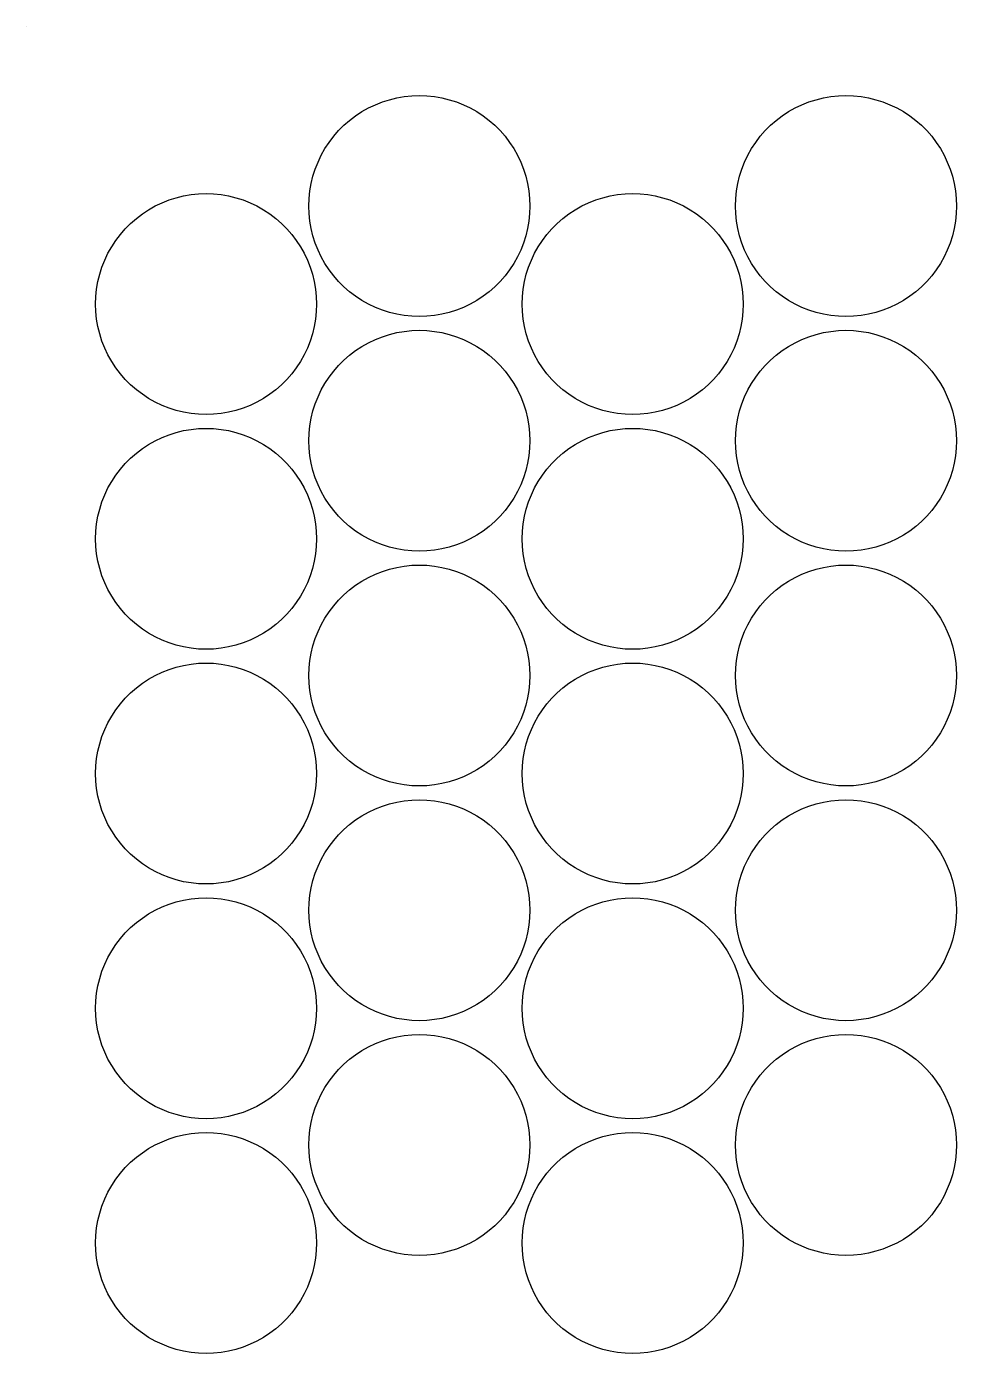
# Model space of a CAD drawing. Extents: x 0 to 279, y 0 to 216.
# Drawn here: x 0 to 134.7, y 23.7 to 215.9 of the extents above; entities that cross this region are included whole.
import ezdxf

# ---------------------------------------------------------------- set-up
doc = ezdxf.new("R2010")
doc.units = 0
doc.layers.add('ANCHOR', color=7, linetype='CONTINUOUS')
doc.layers.add('CUT', color=1, linetype='CONTINUOUS')

msp = doc.modelspace()

# ---------------------------------------------------------------- linework, layer by layer
at = {"layer": 'ANCHOR'}
msp.add_lwpolyline([(0, 215.9), (0.01, 215.9), (0.01, 215.89), (0, 215.89)], close=True, dxfattribs=at)
at = {"layer": 'CUT'}
for points in [[(72.895, 189.9), (72.8577, 188.8081), (72.746, 187.7213), (72.5603, 186.6447), (72.3017, 185.5833), (71.9712, 184.5419), (71.5704, 183.5256), (71.1012, 182.539), (70.5657, 181.5867), (69.9665, 180.6731), (69.3064, 179.8026), (68.5884, 178.9791), (67.8159, 178.2066), (66.9924, 177.4886), (66.1219, 176.8285), (65.2083, 176.2293), (64.256, 175.6938), (63.2694, 175.2246), (62.2531, 174.8238), (61.2117, 174.4933), (60.1503, 174.2347), (59.0737, 174.049), (57.9869, 173.9373), (56.895, 173.9), (55.8031, 173.9373), (54.7163, 174.049), (53.6397, 174.2347), (52.5783, 174.4933), (51.5369, 174.8238), (50.5206, 175.2246), (49.534, 175.6938), (48.5817, 176.2293), (47.6681, 176.8285), (46.7976, 177.4886), (45.9741, 178.2066), (45.2016, 178.9791), (44.4836, 179.8026), (43.8235, 180.6731), (43.2243, 181.5867), (42.6888, 182.539), (42.2196, 183.5256), (41.8188, 184.5419), (41.4883, 185.5833), (41.2297, 186.6447), (41.044, 187.7213), (40.9323, 188.8081), (40.895, 189.9), (40.9323, 190.9919), (41.044, 192.0787), (41.2297, 193.1553), (41.4883, 194.2167), (41.8188, 195.2581), (42.2196, 196.2744), (42.6888, 197.261), (43.2243, 198.2133), (43.8235, 199.1269), (44.4836, 199.9974), (45.2016, 200.8209), (45.9741, 201.5934), (46.7976, 202.3114), (47.6681, 202.9715), (48.5817, 203.5707), (49.534, 204.1062), (50.5206, 204.5754), (51.5369, 204.9762), (52.5783, 205.3067), (53.6397, 205.5653), (54.7163, 205.751), (55.8031, 205.8627), (56.895, 205.9), (57.9869, 205.8627), (59.0737, 205.751), (60.1503, 205.5653), (61.2117, 205.3067), (62.2531, 204.9762), (63.2694, 204.5754), (64.256, 204.1062), (65.2083, 203.5707), (66.1219, 202.9715), (66.9924, 202.3114), (67.8159, 201.5934), (68.5884, 200.8209), (69.3064, 199.9974), (69.9665, 199.1269), (70.5657, 198.2133), (71.1012, 197.261), (71.5704, 196.2744), (71.9712, 195.2581), (72.3017, 194.2167), (72.5603, 193.1553), (72.746, 192.0787), (72.8577, 190.9919)], [(134.684, 189.9), (134.6467, 188.8081), (134.535, 187.7213), (134.3493, 186.6447), (134.0907, 185.5833), (133.7602, 184.5419), (133.3594, 183.5256), (132.8902, 182.539), (132.3547, 181.5867), (131.7555, 180.6731), (131.0954, 179.8026), (130.3774, 178.9791), (129.6049, 178.2066), (128.7814, 177.4886), (127.9109, 176.8285), (126.9973, 176.2293), (126.045, 175.6938), (125.0584, 175.2246), (124.0421, 174.8238), (123.0007, 174.4933), (121.9393, 174.2347), (120.8627, 174.049), (119.7759, 173.9373), (118.684, 173.9), (117.5921, 173.9373), (116.5053, 174.049), (115.4287, 174.2347), (114.3673, 174.4933), (113.3259, 174.8238), (112.3096, 175.2246), (111.323, 175.6938), (110.3707, 176.2293), (109.4571, 176.8285), (108.5866, 177.4886), (107.7631, 178.2066), (106.9906, 178.9791), (106.2726, 179.8026), (105.6125, 180.6731), (105.0133, 181.5867), (104.4778, 182.539), (104.0086, 183.5256), (103.6078, 184.5419), (103.2773, 185.5833), (103.0187, 186.6447), (102.833, 187.7213), (102.7213, 188.8081), (102.684, 189.9), (102.7213, 190.9919), (102.833, 192.0787), (103.0187, 193.1553), (103.2773, 194.2167), (103.6078, 195.2581), (104.0086, 196.2744), (104.4778, 197.261), (105.0133, 198.2133), (105.6125, 199.1269), (106.2726, 199.9974), (106.9906, 200.8209), (107.7631, 201.5934), (108.5866, 202.3114), (109.4571, 202.9715), (110.3707, 203.5707), (111.323, 204.1062), (112.3096, 204.5754), (113.3259, 204.9762), (114.3673, 205.3067), (115.4287, 205.5653), (116.5053, 205.751), (117.5921, 205.8627), (118.684, 205.9), (119.7759, 205.8627), (120.8627, 205.751), (121.9393, 205.5653), (123.0007, 205.3067), (124.0421, 204.9762), (125.0584, 204.5754), (126.045, 204.1062), (126.9973, 203.5707), (127.9109, 202.9715), (128.7814, 202.3114), (129.6049, 201.5934), (130.3774, 200.8209), (131.0954, 199.9974), (131.7555, 199.1269), (132.3547, 198.2133), (132.8902, 197.261), (133.3594, 196.2744), (133.7602, 195.2581), (134.0907, 194.2167), (134.3493, 193.1553), (134.535, 192.0787), (134.6467, 190.9919)], [(42, 175.7), (41.9627, 174.6081), (41.851, 173.5213), (41.6653, 172.4447), (41.4067, 171.3833), (41.0762, 170.3419), (40.6754, 169.3256), (40.2062, 168.339), (39.6707, 167.3867), (39.0715, 166.4731), (38.4114, 165.6026), (37.6934, 164.7791), (36.9209, 164.0066), (36.0974, 163.2886), (35.2269, 162.6285), (34.3133, 162.0293), (33.361, 161.4938), (32.3744, 161.0246), (31.3581, 160.6238), (30.3167, 160.2933), (29.2553, 160.0347), (28.1787, 159.849), (27.0919, 159.7373), (26, 159.7), (24.9081, 159.7373), (23.8213, 159.849), (22.7447, 160.0347), (21.6833, 160.2933), (20.6419, 160.6238), (19.6256, 161.0246), (18.639, 161.4938), (17.6867, 162.0293), (16.7731, 162.6285), (15.9026, 163.2886), (15.0791, 164.0066), (14.3066, 164.7791), (13.5886, 165.6026), (12.9285, 166.4731), (12.3293, 167.3867), (11.7938, 168.339), (11.3246, 169.3256), (10.9238, 170.3419), (10.5933, 171.3833), (10.3347, 172.4447), (10.149, 173.5213), (10.0373, 174.6081), (10, 175.7), (10.0373, 176.7919), (10.149, 177.8787), (10.3347, 178.9553), (10.5933, 180.0167), (10.9238, 181.0581), (11.3246, 182.0744), (11.7938, 183.061), (12.3293, 184.0133), (12.9285, 184.9269), (13.5886, 185.7974), (14.3066, 186.6209), (15.0791, 187.3934), (15.9026, 188.1114), (16.7731, 188.7715), (17.6867, 189.3707), (18.639, 189.9062), (19.6256, 190.3754), (20.6419, 190.7762), (21.6833, 191.1067), (22.7447, 191.3653), (23.8213, 191.551), (24.9081, 191.6627), (26, 191.7), (27.0919, 191.6627), (28.1787, 191.551), (29.2553, 191.3653), (30.3167, 191.1067), (31.3581, 190.7762), (32.3744, 190.3754), (33.361, 189.9062), (34.3133, 189.3707), (35.2269, 188.7715), (36.0974, 188.1114), (36.9209, 187.3934), (37.6934, 186.6209), (38.4114, 185.7974), (39.0715, 184.9269), (39.6707, 184.0133), (40.2062, 183.061), (40.6754, 182.0744), (41.0762, 181.0581), (41.4067, 180.0167), (41.6653, 178.9553), (41.851, 177.8787), (41.9627, 176.7919)], [(103.789, 175.7), (103.7517, 174.6081), (103.64, 173.5213), (103.4543, 172.4447), (103.1957, 171.3833), (102.8652, 170.3419), (102.4644, 169.3256), (101.9952, 168.339), (101.4597, 167.3867), (100.8605, 166.4731), (100.2004, 165.6026), (99.4824, 164.7791), (98.7099, 164.0066), (97.8864, 163.2886), (97.0159, 162.6285), (96.1023, 162.0293), (95.15, 161.4938), (94.1634, 161.0246), (93.1471, 160.6238), (92.1057, 160.2933), (91.0443, 160.0347), (89.9677, 159.849), (88.8809, 159.7373), (87.789, 159.7), (86.6971, 159.7373), (85.6103, 159.849), (84.5337, 160.0347), (83.4723, 160.2933), (82.4309, 160.6238), (81.4146, 161.0246), (80.428, 161.4938), (79.4757, 162.0293), (78.5621, 162.6285), (77.6916, 163.2886), (76.8681, 164.0066), (76.0956, 164.7791), (75.3776, 165.6026), (74.7175, 166.4731), (74.1183, 167.3867), (73.5828, 168.339), (73.1136, 169.3256), (72.7128, 170.3419), (72.3823, 171.3833), (72.1237, 172.4447), (71.938, 173.5213), (71.8263, 174.6081), (71.789, 175.7), (71.8263, 176.7919), (71.938, 177.8787), (72.1237, 178.9553), (72.3823, 180.0167), (72.7128, 181.0581), (73.1136, 182.0744), (73.5828, 183.061), (74.1183, 184.0133), (74.7175, 184.9269), (75.3776, 185.7974), (76.0956, 186.6209), (76.8681, 187.3934), (77.6916, 188.1114), (78.5621, 188.7715), (79.4757, 189.3707), (80.428, 189.9062), (81.4146, 190.3754), (82.4309, 190.7762), (83.4723, 191.1067), (84.5337, 191.3653), (85.6103, 191.551), (86.6971, 191.6627), (87.789, 191.7), (88.8809, 191.6627), (89.9677, 191.551), (91.0443, 191.3653), (92.1057, 191.1067), (93.1471, 190.7762), (94.1634, 190.3754), (95.15, 189.9062), (96.1023, 189.3707), (97.0159, 188.7715), (97.8864, 188.1114), (98.7099, 187.3934), (99.4824, 186.6209), (100.2004, 185.7974), (100.8605, 184.9269), (101.4597, 184.0133), (101.9952, 183.061), (102.4644, 182.0744), (102.8652, 181.0581), (103.1957, 180.0167), (103.4543, 178.9553), (103.64, 177.8787), (103.7517, 176.7919)], [(72.895, 155.9), (72.8577, 154.8081), (72.746, 153.7213), (72.5603, 152.6447), (72.3017, 151.5833), (71.9712, 150.5419), (71.5704, 149.5256), (71.1012, 148.539), (70.5657, 147.5867), (69.9665, 146.6731), (69.3064, 145.8026), (68.5884, 144.9791), (67.8159, 144.2066), (66.9924, 143.4886), (66.1219, 142.8285), (65.2083, 142.2293), (64.256, 141.6938), (63.2694, 141.2246), (62.2531, 140.8238), (61.2117, 140.4933), (60.1503, 140.2347), (59.0737, 140.049), (57.9869, 139.9373), (56.895, 139.9), (55.8031, 139.9373), (54.7163, 140.049), (53.6397, 140.2347), (52.5783, 140.4933), (51.5369, 140.8238), (50.5206, 141.2246), (49.534, 141.6938), (48.5817, 142.2293), (47.6681, 142.8285), (46.7976, 143.4886), (45.9741, 144.2066), (45.2016, 144.9791), (44.4836, 145.8026), (43.8235, 146.6731), (43.2243, 147.5867), (42.6888, 148.539), (42.2196, 149.5256), (41.8188, 150.5419), (41.4883, 151.5833), (41.2297, 152.6447), (41.044, 153.7213), (40.9323, 154.8081), (40.895, 155.9), (40.9323, 156.9919), (41.044, 158.0787), (41.2297, 159.1553), (41.4883, 160.2167), (41.8188, 161.2581), (42.2196, 162.2744), (42.6888, 163.261), (43.2243, 164.2133), (43.8235, 165.1269), (44.4836, 165.9974), (45.2016, 166.8209), (45.9741, 167.5934), (46.7976, 168.3114), (47.6681, 168.9715), (48.5817, 169.5707), (49.534, 170.1062), (50.5206, 170.5754), (51.5369, 170.9762), (52.5783, 171.3067), (53.6397, 171.5653), (54.7163, 171.751), (55.8031, 171.8627), (56.895, 171.9), (57.9869, 171.8627), (59.0737, 171.751), (60.1503, 171.5653), (61.2117, 171.3067), (62.2531, 170.9762), (63.2694, 170.5754), (64.256, 170.1062), (65.2083, 169.5707), (66.1219, 168.9715), (66.9924, 168.3114), (67.8159, 167.5934), (68.5884, 166.8209), (69.3064, 165.9974), (69.9665, 165.1269), (70.5657, 164.2133), (71.1012, 163.261), (71.5704, 162.2744), (71.9712, 161.2581), (72.3017, 160.2167), (72.5603, 159.1553), (72.746, 158.0787), (72.8577, 156.9919)], [(134.684, 155.9), (134.6467, 154.8081), (134.535, 153.7213), (134.3493, 152.6447), (134.0907, 151.5833), (133.7602, 150.5419), (133.3594, 149.5256), (132.8902, 148.539), (132.3547, 147.5867), (131.7555, 146.6731), (131.0954, 145.8026), (130.3774, 144.9791), (129.6049, 144.2066), (128.7814, 143.4886), (127.9109, 142.8285), (126.9973, 142.2293), (126.045, 141.6938), (125.0584, 141.2246), (124.0421, 140.8238), (123.0007, 140.4933), (121.9393, 140.2347), (120.8627, 140.049), (119.7759, 139.9373), (118.684, 139.9), (117.5921, 139.9373), (116.5053, 140.049), (115.4287, 140.2347), (114.3673, 140.4933), (113.3259, 140.8238), (112.3096, 141.2246), (111.323, 141.6938), (110.3707, 142.2293), (109.4571, 142.8285), (108.5866, 143.4886), (107.7631, 144.2066), (106.9906, 144.9791), (106.2726, 145.8026), (105.6125, 146.6731), (105.0133, 147.5867), (104.4778, 148.539), (104.0086, 149.5256), (103.6078, 150.5419), (103.2773, 151.5833), (103.0187, 152.6447), (102.833, 153.7213), (102.7213, 154.8081), (102.684, 155.9), (102.7213, 156.9919), (102.833, 158.0787), (103.0187, 159.1553), (103.2773, 160.2167), (103.6078, 161.2581), (104.0086, 162.2744), (104.4778, 163.261), (105.0133, 164.2133), (105.6125, 165.1269), (106.2726, 165.9974), (106.9906, 166.8209), (107.7631, 167.5934), (108.5866, 168.3114), (109.4571, 168.9715), (110.3707, 169.5707), (111.323, 170.1062), (112.3096, 170.5754), (113.3259, 170.9762), (114.3673, 171.3067), (115.4287, 171.5653), (116.5053, 171.751), (117.5921, 171.8627), (118.684, 171.9), (119.7759, 171.8627), (120.8627, 171.751), (121.9393, 171.5653), (123.0007, 171.3067), (124.0421, 170.9762), (125.0584, 170.5754), (126.045, 170.1062), (126.9973, 169.5707), (127.9109, 168.9715), (128.7814, 168.3114), (129.6049, 167.5934), (130.3774, 166.8209), (131.0954, 165.9974), (131.7555, 165.1269), (132.3547, 164.2133), (132.8902, 163.261), (133.3594, 162.2744), (133.7602, 161.2581), (134.0907, 160.2167), (134.3493, 159.1553), (134.535, 158.0787), (134.6467, 156.9919)], [(42, 141.7), (41.9627, 140.6081), (41.851, 139.5213), (41.6653, 138.4447), (41.4067, 137.3833), (41.0762, 136.3419), (40.6754, 135.3256), (40.2062, 134.339), (39.6707, 133.3867), (39.0715, 132.4731), (38.4114, 131.6026), (37.6934, 130.7791), (36.9209, 130.0066), (36.0974, 129.2886), (35.2269, 128.6285), (34.3133, 128.0293), (33.361, 127.4938), (32.3744, 127.0246), (31.3581, 126.6238), (30.3167, 126.2933), (29.2553, 126.0347), (28.1787, 125.849), (27.0919, 125.7373), (26, 125.7), (24.9081, 125.7373), (23.8213, 125.849), (22.7447, 126.0347), (21.6833, 126.2933), (20.6419, 126.6238), (19.6256, 127.0246), (18.639, 127.4938), (17.6867, 128.0293), (16.7731, 128.6285), (15.9026, 129.2886), (15.0791, 130.0066), (14.3066, 130.7791), (13.5886, 131.6026), (12.9285, 132.4731), (12.3293, 133.3867), (11.7938, 134.339), (11.3246, 135.3256), (10.9238, 136.3419), (10.5933, 137.3833), (10.3347, 138.4447), (10.149, 139.5213), (10.0373, 140.6081), (10, 141.7), (10.0373, 142.7919), (10.149, 143.8787), (10.3347, 144.9553), (10.5933, 146.0167), (10.9238, 147.0581), (11.3246, 148.0744), (11.7938, 149.061), (12.3293, 150.0133), (12.9285, 150.9269), (13.5886, 151.7974), (14.3066, 152.6209), (15.0791, 153.3934), (15.9026, 154.1114), (16.7731, 154.7715), (17.6867, 155.3707), (18.639, 155.9062), (19.6256, 156.3754), (20.6419, 156.7762), (21.6833, 157.1067), (22.7447, 157.3653), (23.8213, 157.551), (24.9081, 157.6627), (26, 157.7), (27.0919, 157.6627), (28.1787, 157.551), (29.2553, 157.3653), (30.3167, 157.1067), (31.3581, 156.7762), (32.3744, 156.3754), (33.361, 155.9062), (34.3133, 155.3707), (35.2269, 154.7715), (36.0974, 154.1114), (36.9209, 153.3934), (37.6934, 152.6209), (38.4114, 151.7974), (39.0715, 150.9269), (39.6707, 150.0133), (40.2062, 149.061), (40.6754, 148.0744), (41.0762, 147.0581), (41.4067, 146.0167), (41.6653, 144.9553), (41.851, 143.8787), (41.9627, 142.7919)], [(103.789, 141.7), (103.7517, 140.6081), (103.64, 139.5213), (103.4543, 138.4447), (103.1957, 137.3833), (102.8652, 136.3419), (102.4644, 135.3256), (101.9952, 134.339), (101.4597, 133.3867), (100.8605, 132.4731), (100.2004, 131.6026), (99.4824, 130.7791), (98.7099, 130.0066), (97.8864, 129.2886), (97.0159, 128.6285), (96.1023, 128.0293), (95.15, 127.4938), (94.1634, 127.0246), (93.1471, 126.6238), (92.1057, 126.2933), (91.0443, 126.0347), (89.9677, 125.849), (88.8809, 125.7373), (87.789, 125.7), (86.6971, 125.7373), (85.6103, 125.849), (84.5337, 126.0347), (83.4723, 126.2933), (82.4309, 126.6238), (81.4146, 127.0246), (80.428, 127.4938), (79.4757, 128.0293), (78.5621, 128.6285), (77.6916, 129.2886), (76.8681, 130.0066), (76.0956, 130.7791), (75.3776, 131.6026), (74.7175, 132.4731), (74.1183, 133.3867), (73.5828, 134.339), (73.1136, 135.3256), (72.7128, 136.3419), (72.3823, 137.3833), (72.1237, 138.4447), (71.938, 139.5213), (71.8263, 140.6081), (71.789, 141.7), (71.8263, 142.7919), (71.938, 143.8787), (72.1237, 144.9553), (72.3823, 146.0167), (72.7128, 147.0581), (73.1136, 148.0744), (73.5828, 149.061), (74.1183, 150.0133), (74.7175, 150.9269), (75.3776, 151.7974), (76.0956, 152.6209), (76.8681, 153.3934), (77.6916, 154.1114), (78.5621, 154.7715), (79.4757, 155.3707), (80.428, 155.9062), (81.4146, 156.3754), (82.4309, 156.7762), (83.4723, 157.1067), (84.5337, 157.3653), (85.6103, 157.551), (86.6971, 157.6627), (87.789, 157.7), (88.8809, 157.6627), (89.9677, 157.551), (91.0443, 157.3653), (92.1057, 157.1067), (93.1471, 156.7762), (94.1634, 156.3754), (95.15, 155.9062), (96.1023, 155.3707), (97.0159, 154.7715), (97.8864, 154.1114), (98.7099, 153.3934), (99.4824, 152.6209), (100.2004, 151.7974), (100.8605, 150.9269), (101.4597, 150.0133), (101.9952, 149.061), (102.4644, 148.0744), (102.8652, 147.0581), (103.1957, 146.0167), (103.4543, 144.9553), (103.64, 143.8787), (103.7517, 142.7919)], [(72.895, 121.9), (72.8577, 120.8081), (72.746, 119.7213), (72.5603, 118.6447), (72.3017, 117.5833), (71.9712, 116.5419), (71.5704, 115.5256), (71.1012, 114.539), (70.5657, 113.5867), (69.9665, 112.6731), (69.3064, 111.8026), (68.5884, 110.9791), (67.8159, 110.2066), (66.9924, 109.4886), (66.1219, 108.8285), (65.2083, 108.2293), (64.256, 107.6938), (63.2694, 107.2246), (62.2531, 106.8238), (61.2117, 106.4933), (60.1503, 106.2347), (59.0737, 106.049), (57.9869, 105.9373), (56.895, 105.9), (55.8031, 105.9373), (54.7163, 106.049), (53.6397, 106.2347), (52.5783, 106.4933), (51.5369, 106.8238), (50.5206, 107.2246), (49.534, 107.6938), (48.5817, 108.2293), (47.6681, 108.8285), (46.7976, 109.4886), (45.9741, 110.2066), (45.2016, 110.9791), (44.4836, 111.8026), (43.8235, 112.6731), (43.2243, 113.5867), (42.6888, 114.539), (42.2196, 115.5256), (41.8188, 116.5419), (41.4883, 117.5833), (41.2297, 118.6447), (41.044, 119.7213), (40.9323, 120.8081), (40.895, 121.9), (40.9323, 122.9919), (41.044, 124.0787), (41.2297, 125.1553), (41.4883, 126.2167), (41.8188, 127.2581), (42.2196, 128.2744), (42.6888, 129.261), (43.2243, 130.2133), (43.8235, 131.1269), (44.4836, 131.9974), (45.2016, 132.8209), (45.9741, 133.5934), (46.7976, 134.3114), (47.6681, 134.9715), (48.5817, 135.5707), (49.534, 136.1062), (50.5206, 136.5754), (51.5369, 136.9762), (52.5783, 137.3067), (53.6397, 137.5653), (54.7163, 137.751), (55.8031, 137.8627), (56.895, 137.9), (57.9869, 137.8627), (59.0737, 137.751), (60.1503, 137.5653), (61.2117, 137.3067), (62.2531, 136.9762), (63.2694, 136.5754), (64.256, 136.1062), (65.2083, 135.5707), (66.1219, 134.9715), (66.9924, 134.3114), (67.8159, 133.5934), (68.5884, 132.8209), (69.3064, 131.9974), (69.9665, 131.1269), (70.5657, 130.2133), (71.1012, 129.261), (71.5704, 128.2744), (71.9712, 127.2581), (72.3017, 126.2167), (72.5603, 125.1553), (72.746, 124.0787), (72.8577, 122.9919)], [(134.684, 121.9), (134.6467, 120.8081), (134.535, 119.7213), (134.3493, 118.6447), (134.0907, 117.5833), (133.7602, 116.5419), (133.3594, 115.5256), (132.8902, 114.539), (132.3547, 113.5867), (131.7555, 112.6731), (131.0954, 111.8026), (130.3774, 110.9791), (129.6049, 110.2066), (128.7814, 109.4886), (127.9109, 108.8285), (126.9973, 108.2293), (126.045, 107.6938), (125.0584, 107.2246), (124.0421, 106.8238), (123.0007, 106.4933), (121.9393, 106.2347), (120.8627, 106.049), (119.7759, 105.9373), (118.684, 105.9), (117.5921, 105.9373), (116.5053, 106.049), (115.4287, 106.2347), (114.3673, 106.4933), (113.3259, 106.8238), (112.3096, 107.2246), (111.323, 107.6938), (110.3707, 108.2293), (109.4571, 108.8285), (108.5866, 109.4886), (107.7631, 110.2066), (106.9906, 110.9791), (106.2726, 111.8026), (105.6125, 112.6731), (105.0133, 113.5867), (104.4778, 114.539), (104.0086, 115.5256), (103.6078, 116.5419), (103.2773, 117.5833), (103.0187, 118.6447), (102.833, 119.7213), (102.7213, 120.8081), (102.684, 121.9), (102.7213, 122.9919), (102.833, 124.0787), (103.0187, 125.1553), (103.2773, 126.2167), (103.6078, 127.2581), (104.0086, 128.2744), (104.4778, 129.261), (105.0133, 130.2133), (105.6125, 131.1269), (106.2726, 131.9974), (106.9906, 132.8209), (107.7631, 133.5934), (108.5866, 134.3114), (109.4571, 134.9715), (110.3707, 135.5707), (111.323, 136.1062), (112.3096, 136.5754), (113.3259, 136.9762), (114.3673, 137.3067), (115.4287, 137.5653), (116.5053, 137.751), (117.5921, 137.8627), (118.684, 137.9), (119.7759, 137.8627), (120.8627, 137.751), (121.9393, 137.5653), (123.0007, 137.3067), (124.0421, 136.9762), (125.0584, 136.5754), (126.045, 136.1062), (126.9973, 135.5707), (127.9109, 134.9715), (128.7814, 134.3114), (129.6049, 133.5934), (130.3774, 132.8209), (131.0954, 131.9974), (131.7555, 131.1269), (132.3547, 130.2133), (132.8902, 129.261), (133.3594, 128.2744), (133.7602, 127.2581), (134.0907, 126.2167), (134.3493, 125.1553), (134.535, 124.0787), (134.6467, 122.9919)], [(42, 107.7), (41.9627, 106.6081), (41.851, 105.5213), (41.6653, 104.4447), (41.4067, 103.3833), (41.0762, 102.3419), (40.6754, 101.3256), (40.2062, 100.339), (39.6707, 99.3867), (39.0715, 98.4731), (38.4114, 97.6026), (37.6934, 96.7791), (36.9209, 96.0066), (36.0974, 95.2886), (35.2269, 94.6285), (34.3133, 94.0293), (33.361, 93.4938), (32.3744, 93.0246), (31.3581, 92.6238), (30.3167, 92.2933), (29.2553, 92.0347), (28.1787, 91.849), (27.0919, 91.7373), (26, 91.7), (24.9081, 91.7373), (23.8213, 91.849), (22.7447, 92.0347), (21.6833, 92.2933), (20.6419, 92.6238), (19.6256, 93.0246), (18.639, 93.4938), (17.6867, 94.0293), (16.7731, 94.6285), (15.9026, 95.2886), (15.0791, 96.0066), (14.3066, 96.7791), (13.5886, 97.6026), (12.9285, 98.4731), (12.3293, 99.3867), (11.7938, 100.339), (11.3246, 101.3256), (10.9238, 102.3419), (10.5933, 103.3833), (10.3347, 104.4447), (10.149, 105.5213), (10.0373, 106.6081), (10, 107.7), (10.0373, 108.7919), (10.149, 109.8787), (10.3347, 110.9553), (10.5933, 112.0167), (10.9238, 113.0581), (11.3246, 114.0744), (11.7938, 115.061), (12.3293, 116.0133), (12.9285, 116.9269), (13.5886, 117.7974), (14.3066, 118.6209), (15.0791, 119.3934), (15.9026, 120.1114), (16.7731, 120.7715), (17.6867, 121.3707), (18.639, 121.9062), (19.6256, 122.3754), (20.6419, 122.7762), (21.6833, 123.1067), (22.7447, 123.3653), (23.8213, 123.551), (24.9081, 123.6627), (26, 123.7), (27.0919, 123.6627), (28.1787, 123.551), (29.2553, 123.3653), (30.3167, 123.1067), (31.3581, 122.7762), (32.3744, 122.3754), (33.361, 121.9062), (34.3133, 121.3707), (35.2269, 120.7715), (36.0974, 120.1114), (36.9209, 119.3934), (37.6934, 118.6209), (38.4114, 117.7974), (39.0715, 116.9269), (39.6707, 116.0133), (40.2062, 115.061), (40.6754, 114.0744), (41.0762, 113.0581), (41.4067, 112.0167), (41.6653, 110.9553), (41.851, 109.8787), (41.9627, 108.7919)], [(103.789, 107.7), (103.7517, 106.6081), (103.64, 105.5213), (103.4543, 104.4447), (103.1957, 103.3833), (102.8652, 102.3419), (102.4644, 101.3256), (101.9952, 100.339), (101.4597, 99.3867), (100.8605, 98.4731), (100.2004, 97.6026), (99.4824, 96.7791), (98.7099, 96.0066), (97.8864, 95.2886), (97.0159, 94.6285), (96.1023, 94.0293), (95.15, 93.4938), (94.1634, 93.0246), (93.1471, 92.6238), (92.1057, 92.2933), (91.0443, 92.0347), (89.9677, 91.849), (88.8809, 91.7373), (87.789, 91.7), (86.6971, 91.7373), (85.6103, 91.849), (84.5337, 92.0347), (83.4723, 92.2933), (82.4309, 92.6238), (81.4146, 93.0246), (80.428, 93.4938), (79.4757, 94.0293), (78.5621, 94.6285), (77.6916, 95.2886), (76.8681, 96.0066), (76.0956, 96.7791), (75.3776, 97.6026), (74.7175, 98.4731), (74.1183, 99.3867), (73.5828, 100.339), (73.1136, 101.3256), (72.7128, 102.3419), (72.3823, 103.3833), (72.1237, 104.4447), (71.938, 105.5213), (71.8263, 106.6081), (71.789, 107.7), (71.8263, 108.7919), (71.938, 109.8787), (72.1237, 110.9553), (72.3823, 112.0167), (72.7128, 113.0581), (73.1136, 114.0744), (73.5828, 115.061), (74.1183, 116.0133), (74.7175, 116.9269), (75.3776, 117.7974), (76.0956, 118.6209), (76.8681, 119.3934), (77.6916, 120.1114), (78.5621, 120.7715), (79.4757, 121.3707), (80.428, 121.9062), (81.4146, 122.3754), (82.4309, 122.7762), (83.4723, 123.1067), (84.5337, 123.3653), (85.6103, 123.551), (86.6971, 123.6627), (87.789, 123.7), (88.8809, 123.6627), (89.9677, 123.551), (91.0443, 123.3653), (92.1057, 123.1067), (93.1471, 122.7762), (94.1634, 122.3754), (95.15, 121.9062), (96.1023, 121.3707), (97.0159, 120.7715), (97.8864, 120.1114), (98.7099, 119.3934), (99.4824, 118.6209), (100.2004, 117.7974), (100.8605, 116.9269), (101.4597, 116.0133), (101.9952, 115.061), (102.4644, 114.0744), (102.8652, 113.0581), (103.1957, 112.0167), (103.4543, 110.9553), (103.64, 109.8787), (103.7517, 108.7919)], [(72.895, 87.9), (72.8577, 86.8081), (72.746, 85.7213), (72.5603, 84.6447), (72.3017, 83.5833), (71.9712, 82.5419), (71.5704, 81.5256), (71.1012, 80.539), (70.5657, 79.5867), (69.9665, 78.6731), (69.3064, 77.8026), (68.5884, 76.9791), (67.8159, 76.2066), (66.9924, 75.4886), (66.1219, 74.8285), (65.2083, 74.2293), (64.256, 73.6938), (63.2694, 73.2246), (62.2531, 72.8238), (61.2117, 72.4933), (60.1503, 72.2347), (59.0737, 72.049), (57.9869, 71.9373), (56.895, 71.9), (55.8031, 71.9373), (54.7163, 72.049), (53.6397, 72.2347), (52.5783, 72.4933), (51.5369, 72.8238), (50.5206, 73.2246), (49.534, 73.6938), (48.5817, 74.2293), (47.6681, 74.8285), (46.7976, 75.4886), (45.9741, 76.2066), (45.2016, 76.9791), (44.4836, 77.8026), (43.8235, 78.6731), (43.2243, 79.5867), (42.6888, 80.539), (42.2196, 81.5256), (41.8188, 82.5419), (41.4883, 83.5833), (41.2297, 84.6447), (41.044, 85.7213), (40.9323, 86.8081), (40.895, 87.9), (40.9323, 88.9919), (41.044, 90.0787), (41.2297, 91.1553), (41.4883, 92.2167), (41.8188, 93.2581), (42.2196, 94.2744), (42.6888, 95.261), (43.2243, 96.2133), (43.8235, 97.1269), (44.4836, 97.9974), (45.2016, 98.8209), (45.9741, 99.5934), (46.7976, 100.3114), (47.6681, 100.9715), (48.5817, 101.5707), (49.534, 102.1062), (50.5206, 102.5754), (51.5369, 102.9762), (52.5783, 103.3067), (53.6397, 103.5653), (54.7163, 103.751), (55.8031, 103.8627), (56.895, 103.9), (57.9869, 103.8627), (59.0737, 103.751), (60.1503, 103.5653), (61.2117, 103.3067), (62.2531, 102.9762), (63.2694, 102.5754), (64.256, 102.1062), (65.2083, 101.5707), (66.1219, 100.9715), (66.9924, 100.3114), (67.8159, 99.5934), (68.5884, 98.8209), (69.3064, 97.9974), (69.9665, 97.1269), (70.5657, 96.2133), (71.1012, 95.261), (71.5704, 94.2744), (71.9712, 93.2581), (72.3017, 92.2167), (72.5603, 91.1553), (72.746, 90.0787), (72.8577, 88.9919)], [(134.684, 87.9), (134.6467, 86.8081), (134.535, 85.7213), (134.3493, 84.6447), (134.0907, 83.5833), (133.7602, 82.5419), (133.3594, 81.5256), (132.8902, 80.539), (132.3547, 79.5867), (131.7555, 78.6731), (131.0954, 77.8026), (130.3774, 76.9791), (129.6049, 76.2066), (128.7814, 75.4886), (127.9109, 74.8285), (126.9973, 74.2293), (126.045, 73.6938), (125.0584, 73.2246), (124.0421, 72.8238), (123.0007, 72.4933), (121.9393, 72.2347), (120.8627, 72.049), (119.7759, 71.9373), (118.684, 71.9), (117.5921, 71.9373), (116.5053, 72.049), (115.4287, 72.2347), (114.3673, 72.4933), (113.3259, 72.8238), (112.3096, 73.2246), (111.323, 73.6938), (110.3707, 74.2293), (109.4571, 74.8285), (108.5866, 75.4886), (107.7631, 76.2066), (106.9906, 76.9791), (106.2726, 77.8026), (105.6125, 78.6731), (105.0133, 79.5867), (104.4778, 80.539), (104.0086, 81.5256), (103.6078, 82.5419), (103.2773, 83.5833), (103.0187, 84.6447), (102.833, 85.7213), (102.7213, 86.8081), (102.684, 87.9), (102.7213, 88.9919), (102.833, 90.0787), (103.0187, 91.1553), (103.2773, 92.2167), (103.6078, 93.2581), (104.0086, 94.2744), (104.4778, 95.261), (105.0133, 96.2133), (105.6125, 97.1269), (106.2726, 97.9974), (106.9906, 98.8209), (107.7631, 99.5934), (108.5866, 100.3114), (109.4571, 100.9715), (110.3707, 101.5707), (111.323, 102.1062), (112.3096, 102.5754), (113.3259, 102.9762), (114.3673, 103.3067), (115.4287, 103.5653), (116.5053, 103.751), (117.5921, 103.8627), (118.684, 103.9), (119.7759, 103.8627), (120.8627, 103.751), (121.9393, 103.5653), (123.0007, 103.3067), (124.0421, 102.9762), (125.0584, 102.5754), (126.045, 102.1062), (126.9973, 101.5707), (127.9109, 100.9715), (128.7814, 100.3114), (129.6049, 99.5934), (130.3774, 98.8209), (131.0954, 97.9974), (131.7555, 97.1269), (132.3547, 96.2133), (132.8902, 95.261), (133.3594, 94.2744), (133.7602, 93.2581), (134.0907, 92.2167), (134.3493, 91.1553), (134.535, 90.0787), (134.6467, 88.9919)], [(42, 73.7), (41.9627, 72.6081), (41.851, 71.5213), (41.6653, 70.4447), (41.4067, 69.3833), (41.0762, 68.3419), (40.6754, 67.3256), (40.2062, 66.339), (39.6707, 65.3867), (39.0715, 64.4731), (38.4114, 63.6026), (37.6934, 62.7791), (36.9209, 62.0066), (36.0974, 61.2886), (35.2269, 60.6285), (34.3133, 60.0293), (33.361, 59.4938), (32.3744, 59.0246), (31.3581, 58.6238), (30.3167, 58.2933), (29.2553, 58.0347), (28.1787, 57.849), (27.0919, 57.7373), (26, 57.7), (24.9081, 57.7373), (23.8213, 57.849), (22.7447, 58.0347), (21.6833, 58.2933), (20.6419, 58.6238), (19.6256, 59.0246), (18.639, 59.4938), (17.6867, 60.0293), (16.7731, 60.6285), (15.9026, 61.2886), (15.0791, 62.0066), (14.3066, 62.7791), (13.5886, 63.6026), (12.9285, 64.4731), (12.3293, 65.3867), (11.7938, 66.339), (11.3246, 67.3256), (10.9238, 68.3419), (10.5933, 69.3833), (10.3347, 70.4447), (10.149, 71.5213), (10.0373, 72.6081), (10, 73.7), (10.0373, 74.7919), (10.149, 75.8787), (10.3347, 76.9553), (10.5933, 78.0167), (10.9238, 79.0581), (11.3246, 80.0744), (11.7938, 81.061), (12.3293, 82.0133), (12.9285, 82.9269), (13.5886, 83.7974), (14.3066, 84.6209), (15.0791, 85.3934), (15.9026, 86.1114), (16.7731, 86.7715), (17.6867, 87.3707), (18.639, 87.9062), (19.6256, 88.3754), (20.6419, 88.7762), (21.6833, 89.1067), (22.7447, 89.3653), (23.8213, 89.551), (24.9081, 89.6627), (26, 89.7), (27.0919, 89.6627), (28.1787, 89.551), (29.2553, 89.3653), (30.3167, 89.1067), (31.3581, 88.7762), (32.3744, 88.3754), (33.361, 87.9062), (34.3133, 87.3707), (35.2269, 86.7715), (36.0974, 86.1114), (36.9209, 85.3934), (37.6934, 84.6209), (38.4114, 83.7974), (39.0715, 82.9269), (39.6707, 82.0133), (40.2062, 81.061), (40.6754, 80.0744), (41.0762, 79.0581), (41.4067, 78.0167), (41.6653, 76.9553), (41.851, 75.8787), (41.9627, 74.7919)], [(103.789, 73.7), (103.7517, 72.6081), (103.64, 71.5213), (103.4543, 70.4447), (103.1957, 69.3833), (102.8652, 68.3419), (102.4644, 67.3256), (101.9952, 66.339), (101.4597, 65.3867), (100.8605, 64.4731), (100.2004, 63.6026), (99.4824, 62.7791), (98.7099, 62.0066), (97.8864, 61.2886), (97.0159, 60.6285), (96.1023, 60.0293), (95.15, 59.4938), (94.1634, 59.0246), (93.1471, 58.6238), (92.1057, 58.2933), (91.0443, 58.0347), (89.9677, 57.849), (88.8809, 57.7373), (87.789, 57.7), (86.6971, 57.7373), (85.6103, 57.849), (84.5337, 58.0347), (83.4723, 58.2933), (82.4309, 58.6238), (81.4146, 59.0246), (80.428, 59.4938), (79.4757, 60.0293), (78.5621, 60.6285), (77.6916, 61.2886), (76.8681, 62.0066), (76.0956, 62.7791), (75.3776, 63.6026), (74.7175, 64.4731), (74.1183, 65.3867), (73.5828, 66.339), (73.1136, 67.3256), (72.7128, 68.3419), (72.3823, 69.3833), (72.1237, 70.4447), (71.938, 71.5213), (71.8263, 72.6081), (71.789, 73.7), (71.8263, 74.7919), (71.938, 75.8787), (72.1237, 76.9553), (72.3823, 78.0167), (72.7128, 79.0581), (73.1136, 80.0744), (73.5828, 81.061), (74.1183, 82.0133), (74.7175, 82.9269), (75.3776, 83.7974), (76.0956, 84.6209), (76.8681, 85.3934), (77.6916, 86.1114), (78.5621, 86.7715), (79.4757, 87.3707), (80.428, 87.9062), (81.4146, 88.3754), (82.4309, 88.7762), (83.4723, 89.1067), (84.5337, 89.3653), (85.6103, 89.551), (86.6971, 89.6627), (87.789, 89.7), (88.8809, 89.6627), (89.9677, 89.551), (91.0443, 89.3653), (92.1057, 89.1067), (93.1471, 88.7762), (94.1634, 88.3754), (95.15, 87.9062), (96.1023, 87.3707), (97.0159, 86.7715), (97.8864, 86.1114), (98.7099, 85.3934), (99.4824, 84.6209), (100.2004, 83.7974), (100.8605, 82.9269), (101.4597, 82.0133), (101.9952, 81.061), (102.4644, 80.0744), (102.8652, 79.0581), (103.1957, 78.0167), (103.4543, 76.9553), (103.64, 75.8787), (103.7517, 74.7919)], [(72.895, 53.9), (72.8577, 52.8081), (72.746, 51.7213), (72.5603, 50.6447), (72.3017, 49.5833), (71.9712, 48.5419), (71.5704, 47.5256), (71.1012, 46.539), (70.5657, 45.5867), (69.9665, 44.6731), (69.3064, 43.8026), (68.5884, 42.9791), (67.8159, 42.2066), (66.9924, 41.4886), (66.1219, 40.8285), (65.2083, 40.2293), (64.256, 39.6938), (63.2694, 39.2246), (62.2531, 38.8238), (61.2117, 38.4933), (60.1503, 38.2347), (59.0737, 38.049), (57.9869, 37.9373), (56.895, 37.9), (55.8031, 37.9373), (54.7163, 38.049), (53.6397, 38.2347), (52.5783, 38.4933), (51.5369, 38.8238), (50.5206, 39.2246), (49.534, 39.6938), (48.5817, 40.2293), (47.6681, 40.8285), (46.7976, 41.4886), (45.9741, 42.2066), (45.2016, 42.9791), (44.4836, 43.8026), (43.8235, 44.6731), (43.2243, 45.5867), (42.6888, 46.539), (42.2196, 47.5256), (41.8188, 48.5419), (41.4883, 49.5833), (41.2297, 50.6447), (41.044, 51.7213), (40.9323, 52.8081), (40.895, 53.9), (40.9323, 54.9919), (41.044, 56.0787), (41.2297, 57.1553), (41.4883, 58.2167), (41.8188, 59.2581), (42.2196, 60.2744), (42.6888, 61.261), (43.2243, 62.2133), (43.8235, 63.1269), (44.4836, 63.9974), (45.2016, 64.8209), (45.9741, 65.5934), (46.7976, 66.3114), (47.6681, 66.9715), (48.5817, 67.5707), (49.534, 68.1062), (50.5206, 68.5754), (51.5369, 68.9762), (52.5783, 69.3067), (53.6397, 69.5653), (54.7163, 69.751), (55.8031, 69.8627), (56.895, 69.9), (57.9869, 69.8627), (59.0737, 69.751), (60.1503, 69.5653), (61.2117, 69.3067), (62.2531, 68.9762), (63.2694, 68.5754), (64.256, 68.1062), (65.2083, 67.5707), (66.1219, 66.9715), (66.9924, 66.3114), (67.8159, 65.5934), (68.5884, 64.8209), (69.3064, 63.9974), (69.9665, 63.1269), (70.5657, 62.2133), (71.1012, 61.261), (71.5704, 60.2744), (71.9712, 59.2581), (72.3017, 58.2167), (72.5603, 57.1553), (72.746, 56.0787), (72.8577, 54.9919)], [(134.684, 53.9), (134.6467, 52.8081), (134.535, 51.7213), (134.3493, 50.6447), (134.0907, 49.5833), (133.7602, 48.5419), (133.3594, 47.5256), (132.8902, 46.539), (132.3547, 45.5867), (131.7555, 44.6731), (131.0954, 43.8026), (130.3774, 42.9791), (129.6049, 42.2066), (128.7814, 41.4886), (127.9109, 40.8285), (126.9973, 40.2293), (126.045, 39.6938), (125.0584, 39.2246), (124.0421, 38.8238), (123.0007, 38.4933), (121.9393, 38.2347), (120.8627, 38.049), (119.7759, 37.9373), (118.684, 37.9), (117.5921, 37.9373), (116.5053, 38.049), (115.4287, 38.2347), (114.3673, 38.4933), (113.3259, 38.8238), (112.3096, 39.2246), (111.323, 39.6938), (110.3707, 40.2293), (109.4571, 40.8285), (108.5866, 41.4886), (107.7631, 42.2066), (106.9906, 42.9791), (106.2726, 43.8026), (105.6125, 44.6731), (105.0133, 45.5867), (104.4778, 46.539), (104.0086, 47.5256), (103.6078, 48.5419), (103.2773, 49.5833), (103.0187, 50.6447), (102.833, 51.7213), (102.7213, 52.8081), (102.684, 53.9), (102.7213, 54.9919), (102.833, 56.0787), (103.0187, 57.1553), (103.2773, 58.2167), (103.6078, 59.2581), (104.0086, 60.2744), (104.4778, 61.261), (105.0133, 62.2133), (105.6125, 63.1269), (106.2726, 63.9974), (106.9906, 64.8209), (107.7631, 65.5934), (108.5866, 66.3114), (109.4571, 66.9715), (110.3707, 67.5707), (111.323, 68.1062), (112.3096, 68.5754), (113.3259, 68.9762), (114.3673, 69.3067), (115.4287, 69.5653), (116.5053, 69.751), (117.5921, 69.8627), (118.684, 69.9), (119.7759, 69.8627), (120.8627, 69.751), (121.9393, 69.5653), (123.0007, 69.3067), (124.0421, 68.9762), (125.0584, 68.5754), (126.045, 68.1062), (126.9973, 67.5707), (127.9109, 66.9715), (128.7814, 66.3114), (129.6049, 65.5934), (130.3774, 64.8209), (131.0954, 63.9974), (131.7555, 63.1269), (132.3547, 62.2133), (132.8902, 61.261), (133.3594, 60.2744), (133.7602, 59.2581), (134.0907, 58.2167), (134.3493, 57.1553), (134.535, 56.0787), (134.6467, 54.9919)], [(42, 39.7), (41.9627, 38.6081), (41.851, 37.5213), (41.6653, 36.4447), (41.4067, 35.3833), (41.0762, 34.3419), (40.6754, 33.3256), (40.2062, 32.339), (39.6707, 31.3867), (39.0715, 30.4731), (38.4114, 29.6026), (37.6934, 28.7791), (36.9209, 28.0066), (36.0974, 27.2886), (35.2269, 26.6285), (34.3133, 26.0293), (33.361, 25.4938), (32.3744, 25.0246), (31.3581, 24.6238), (30.3167, 24.2933), (29.2553, 24.0347), (28.1787, 23.849), (27.0919, 23.7373), (26, 23.7), (24.9081, 23.7373), (23.8213, 23.849), (22.7447, 24.0347), (21.6833, 24.2933), (20.6419, 24.6238), (19.6256, 25.0246), (18.639, 25.4938), (17.6867, 26.0293), (16.7731, 26.6285), (15.9026, 27.2886), (15.0791, 28.0066), (14.3066, 28.7791), (13.5886, 29.6026), (12.9285, 30.4731), (12.3293, 31.3867), (11.7938, 32.339), (11.3246, 33.3256), (10.9238, 34.3419), (10.5933, 35.3833), (10.3347, 36.4447), (10.149, 37.5213), (10.0373, 38.6081), (10, 39.7), (10.0373, 40.7919), (10.149, 41.8787), (10.3347, 42.9553), (10.5933, 44.0167), (10.9238, 45.0581), (11.3246, 46.0744), (11.7938, 47.061), (12.3293, 48.0133), (12.9285, 48.9269), (13.5886, 49.7974), (14.3066, 50.6209), (15.0791, 51.3934), (15.9026, 52.1114), (16.7731, 52.7715), (17.6867, 53.3707), (18.639, 53.9062), (19.6256, 54.3754), (20.6419, 54.7762), (21.6833, 55.1067), (22.7447, 55.3653), (23.8213, 55.551), (24.9081, 55.6627), (26, 55.7), (27.0919, 55.6627), (28.1787, 55.551), (29.2553, 55.3653), (30.3167, 55.1067), (31.3581, 54.7762), (32.3744, 54.3754), (33.361, 53.9062), (34.3133, 53.3707), (35.2269, 52.7715), (36.0974, 52.1114), (36.9209, 51.3934), (37.6934, 50.6209), (38.4114, 49.7974), (39.0715, 48.9269), (39.6707, 48.0133), (40.2062, 47.061), (40.6754, 46.0744), (41.0762, 45.0581), (41.4067, 44.0167), (41.6653, 42.9553), (41.851, 41.8787), (41.9627, 40.7919)], [(103.789, 39.7), (103.7517, 38.6081), (103.64, 37.5213), (103.4543, 36.4447), (103.1957, 35.3833), (102.8652, 34.3419), (102.4644, 33.3256), (101.9952, 32.339), (101.4597, 31.3867), (100.8605, 30.4731), (100.2004, 29.6026), (99.4824, 28.7791), (98.7099, 28.0066), (97.8864, 27.2886), (97.0159, 26.6285), (96.1023, 26.0293), (95.15, 25.4938), (94.1634, 25.0246), (93.1471, 24.6238), (92.1057, 24.2933), (91.0443, 24.0347), (89.9677, 23.849), (88.8809, 23.7373), (87.789, 23.7), (86.6971, 23.7373), (85.6103, 23.849), (84.5337, 24.0347), (83.4723, 24.2933), (82.4309, 24.6238), (81.4146, 25.0246), (80.428, 25.4938), (79.4757, 26.0293), (78.5621, 26.6285), (77.6916, 27.2886), (76.8681, 28.0066), (76.0956, 28.7791), (75.3776, 29.6026), (74.7175, 30.4731), (74.1183, 31.3867), (73.5828, 32.339), (73.1136, 33.3256), (72.7128, 34.3419), (72.3823, 35.3833), (72.1237, 36.4447), (71.938, 37.5213), (71.8263, 38.6081), (71.789, 39.7), (71.8263, 40.7919), (71.938, 41.8787), (72.1237, 42.9553), (72.3823, 44.0167), (72.7128, 45.0581), (73.1136, 46.0744), (73.5828, 47.061), (74.1183, 48.0133), (74.7175, 48.9269), (75.3776, 49.7974), (76.0956, 50.6209), (76.8681, 51.3934), (77.6916, 52.1114), (78.5621, 52.7715), (79.4757, 53.3707), (80.428, 53.9062), (81.4146, 54.3754), (82.4309, 54.7762), (83.4723, 55.1067), (84.5337, 55.3653), (85.6103, 55.551), (86.6971, 55.6627), (87.789, 55.7), (88.8809, 55.6627), (89.9677, 55.551), (91.0443, 55.3653), (92.1057, 55.1067), (93.1471, 54.7762), (94.1634, 54.3754), (95.15, 53.9062), (96.1023, 53.3707), (97.0159, 52.7715), (97.8864, 52.1114), (98.7099, 51.3934), (99.4824, 50.6209), (100.2004, 49.7974), (100.8605, 48.9269), (101.4597, 48.0133), (101.9952, 47.061), (102.4644, 46.0744), (102.8652, 45.0581), (103.1957, 44.0167), (103.4543, 42.9553), (103.64, 41.8787), (103.7517, 40.7919)]]:
    msp.add_lwpolyline(points, close=True, dxfattribs=at)

doc.saveas('drawing.dxf')
